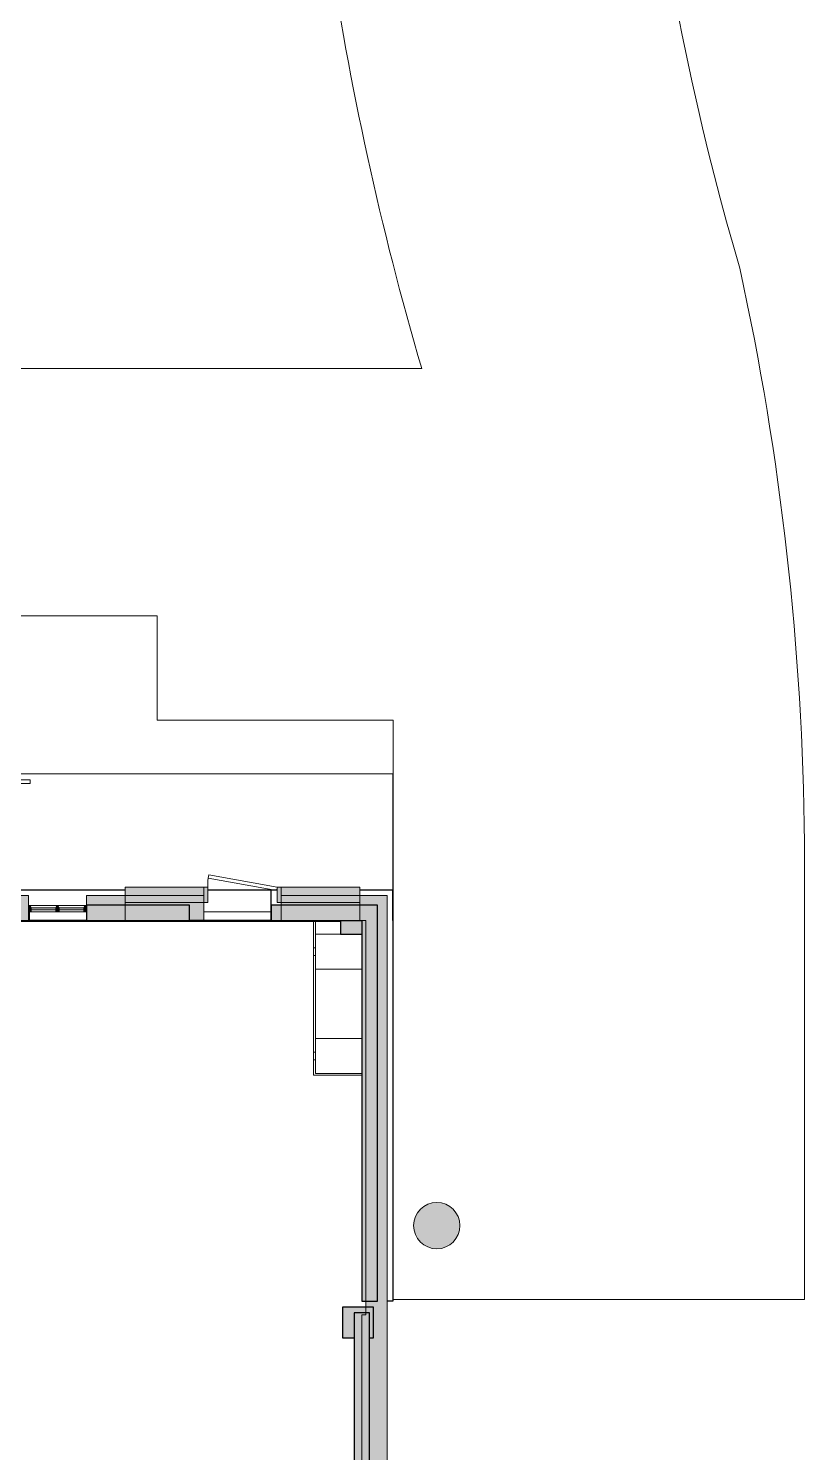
# Model space of a CAD drawing. Header units: inches. Extents: x -3640 to -1418, y -3630 to 137.
# Drawn here: x -1820 to -1418, y -2900 to -2163 of the extents above; entities that cross this region are included whole.
import ezdxf

# ---------------------------------------------------------------- set-up
doc = ezdxf.new("R2010")
doc.units = ezdxf.units.IN
doc.header["$MEASUREMENT"] = 0
for name, color, linetype, lineweight in [('A-COLS', 52, 'Continuous', 13), ('A-DOOR', 31, 'Continuous', 13), ('A-DOOR-FRAM', 31, 'Continuous', 13), ('A-FLOR', 192, 'Continuous', 13), ('A-GLAZ-CURT', 52, 'Continuous', 13), ('A-GLAZ-CWMG', 51, 'Continuous', 13), ('A-WALL', 113, 'Continuous', 13), ('A-WALL-PATT', 111, 'Continuous', 13), ('L-SITE-WALL', 31, 'Continuous', 13), ('Q-CASE', 31, 'Continuous', 13), ('S-COLS', 52, 'Continuous', 13)]:
    doc.layers.add(name, color=color, linetype=linetype, lineweight=lineweight)

# ---------------------------------------------------------------- blocks, each defined once
blk = doc.blocks.new('15830016-STRUCT_MARTINEZ-MOORE_CENTRAL_v2018_rvt-1-DIMENSION PLAN - LEVEL 1 _567_ - 2__ - CAD')
at = {"layer": 'A-WALL-PATT', "lineweight": 20}
h = blk.add_hatch(color=10, dxfattribs=at)
h.paths.add_polyline_path([(-2637.9, -2624.64), (-2618.9, -2624.64), (-2618.9, -2616.64), (-2671.9, -2616.64), (-2671.9, -2624.64), (-2652.9, -2624.64)], flags=0)
h.paths.add_polyline_path([(-2210.9, -2624.64), (-2197.9, -2624.64), (-2197.9, -2616.64), (-2210.9, -2616.64)], flags=0)
h.paths.add_polyline_path([(-2852.4, -2624.64), (-2839.4, -2624.64), (-2839.4, -2616.64), (-2852.4, -2616.64)], flags=0)
h.paths.add_polyline_path([(-2799.4, -2624.64), (-2744.9, -2624.64), (-2744.9, -2616.64), (-2799.4, -2616.64)], flags=0)
h.paths.add_polyline_path([(-2167.9, -2624.64), (-2114.9, -2624.64), (-2114.9, -2616.64), (-2167.9, -2616.64)], flags=0)
h.paths.add_polyline_path([(-2293.9, -2624.64), (-2240.9, -2624.64), (-2240.9, -2616.64), (-2293.9, -2616.64)], flags=0)
h.paths.add_polyline_path([(-2714.9, -2624.64), (-2701.9, -2624.64), (-2701.9, -2616.64), (-2714.9, -2616.64)], flags=0)
h.paths.add_polyline_path([(-2545.9, -2624.64), (-2492.9, -2624.64), (-2492.9, -2616.64), (-2545.9, -2616.64)], flags=0)
h.paths.add_polyline_path([(-2323.9, -2624.64), (-2323.9, -2616.64), (-2336.9, -2616.64), (-2336.9, -2624.64)], flags=0)
h.paths.add_polyline_path([(-2588.9, -2624.64), (-2575.9, -2624.64), (-2575.9, -2616.64), (-2588.9, -2616.64)], flags=0)
h.paths.add_polyline_path([(-2366.9, -2624.64), (-2366.9, -2616.64), (-2419.9, -2616.64), (-2419.9, -2624.64), (-2376.44, -2624.64)], flags=0)
h.paths.add_polyline_path([(-2041.9, -2624.64), (-1988.9, -2624.64), (-1988.9, -2616.64), (-2041.9, -2616.64)], flags=0)
h.paths.add_polyline_path([(-2462.9, -2624.64), (-2449.9, -2624.64), (-2449.9, -2616.64), (-2462.9, -2616.64)], flags=0)
h.paths.add_polyline_path([(-1956.34, -2624.64), (-1945.9, -2624.64), (-1945.9, -2616.64), (-1958.9, -2616.64), (-1958.9, -2624.64)], flags=0)
h.paths.add_polyline_path([(-1896.9, -2624.64), (-1862.9, -2624.64), (-1862.9, -2616.64), (-1915.9, -2616.64), (-1915.9, -2624.64)], flags=0)
h.paths.add_polyline_path([(-1832.9, -2624.64), (-1819.9, -2624.64), (-1819.9, -2616.64), (-1832.9, -2616.64), (-1832.9, -2620.28)], flags=0)
h.paths.add_polyline_path([(-1789.9, -2624.64), (-1736.59, -2624.64), (-1736.59, -2616.64), (-1789.9, -2616.64)], flags=0)
h.paths.add_polyline_path([(-1694.4, -2624.64), (-1694.4, -2624.64), (-1694.4, -2616.64)], flags=0)
for points in [[(-1647.4, -2624.64), (-1639.4, -2624.64), (-1639.4, -2616.64), (-1694.4, -2616.64), (-1694.4, -2624.64), (-1658.4, -2624.64)], [(-1639.4, -2821.64), (-1639.4, -2624.64), (-1647.4, -2624.64), (-1647.4, -2821.64)]]:
    blk.add_hatch(color=10, dxfattribs=at).paths.add_polyline_path(points, flags=0)
h = blk.add_hatch(color=10, dxfattribs=at)
h.paths.add_polyline_path([(-1651.4, -3436.64), (-1643.4, -3436.64), (-1643.4, -3332.14), (-1651.4, -3332.14), (-1651.4, -3430.64)], flags=0)
h.paths.add_polyline_path([(-1643.4, -3288.14), (-1643.4, -3269.14), (-1651.4, -3269.14), (-1651.4, -3288.14)], flags=0)
h.paths.add_polyline_path([(-1643.4, -3225.14), (-1643.4, -3189.14), (-1651.4, -3189.14), (-1651.4, -3225.14)], flags=0)
h.paths.add_polyline_path([(-1651.4, -3145.14), (-1643.4, -3145.14), (-1643.4, -3126.14), (-1651.4, -3126.14)], flags=0)
h.paths.add_polyline_path([(-1651.4, -3082.14), (-1643.4, -3082.14), (-1643.4, -3046.14), (-1651.4, -3046.14), (-1651.4, -3071.64)], flags=0)
h.paths.add_polyline_path([(-1651.4, -3002.14), (-1643.4, -3002.14), (-1643.4, -2983.14), (-1651.4, -2983.14)], flags=0)
h.paths.add_polyline_path([(-1643.4, -2939.14), (-1643.4, -2827.64), (-1651.4, -2827.64), (-1651.4, -2939.14)], flags=0)
at = {"layer": 'S-COLS', "lineweight": 5}
for points in [[(-1658.4, -2631.64), (-1647.4, -2631.64), (-1647.4, -2624.64), (-1658.4, -2624.64)], [(-1643.4, -2840.64), (-1641.4, -2840.64), (-1641.4, -2824.64), (-1657.4, -2824.64), (-1657.4, -2840.64), (-1651.4, -2840.64), (-1651.4, -2827.64), (-1643.4, -2827.64)]]:
    blk.add_hatch(color=50, dxfattribs=at).paths.add_polyline_path(points, flags=0)
at = {"layer": 'A-WALL', "color": 253, "lineweight": 25}
for p, q in [((-2041.9, -2608.64), (-1769.9, -2608.64)), ((-1694.4, -2608.64), (-1691.16, -2608.64)), ((-1694.4, -2616.64), (-1694.4, -2608.64)), ((-1648.4, -2608.64), (-1631.4, -2608.64)), ((-1631.4, -2624.64), (-1631.4, -2608.64)), ((-1789.9, -2624.64), (-1819.9, -2624.64)), ((-1631.4, -2624.64), (-1631.4, -2821.64)), ((-1631.4, -2821.64), (-1634.4, -2821.64))]:
    blk.add_line(p, q, dxfattribs=at)
at = {"layer": 'A-WALL', "color": 7, "lineweight": 25}
for p, q in [((-1727.16, -2608.64), (-1694.4, -2608.64)), ((-1694.4, -2616.64), (-1694.4, -2608.64)), ((-1736.42, -2624.64), (-1736.59, -2624.64))]:
    blk.add_line(p, q, dxfattribs=at)
at = {"layer": 'A-WALL', "color": 254, "lineweight": 25}
for p, q in [((-1694.4, -2620.08), (-1694.4, -2616.64)), ((-1694.4, -2624.64), (-1694.4, -2620.08)), ((-1694.4, -2624.64), (-1736.42, -2624.64))]:
    blk.add_line(p, q, dxfattribs=at)
at = {"layer": 'A-WALL', "color": 8, "lineweight": 25}
blk.add_line((-1694.4, -2620.08), (-1694.4, -2616.64), dxfattribs=at)
at = {"layer": 'A-WALL', "color": 130, "lineweight": 25}
blk.add_line((-1694.4, -2624.64), (-1694.4, -2620.08), dxfattribs=at)
at = {"layer": 'L-SITE-WALL', "color": 253, "lineweight": 25}
for p, q in [((-1736.59, -2616.64), (-1789.9, -2616.64)), ((-1789.9, -2616.64), (-1789.9, -2624.64)), ((-1736.59, -2624.64), (-1736.59, -2616.64)), ((-1694.4, -2616.64), (-1694.4, -2616.64)), ((-1694.4, -2616.64), (-1694.4, -2624.64)), ((-1639.4, -2616.64), (-1694.4, -2616.64)), ((-1639.4, -2624.64), (-1639.4, -2616.64)), ((-1789.9, -2624.64), (-1736.59, -2624.64)), ((-1694.4, -2624.64), (-1694.4, -2624.64)), ((-1694.4, -2624.64), (-1658.4, -2624.64)), ((-1658.4, -2624.64), (-1647.4, -2624.64)), ((-1647.4, -2624.64), (-1647.4, -2631.64)), ((-1639.4, -2821.64), (-1639.4, -2624.64)), ((-1647.4, -2631.64), (-1647.4, -2821.64)), ((-1647.4, -2821.64), (-1639.4, -2821.64)), ((-1651.4, -2827.64), (-1651.4, -2840.64)), ((-1643.4, -2827.64), (-1651.4, -2827.64)), ((-1643.4, -2840.64), (-1643.4, -2827.64)), ((-1651.4, -2840.64), (-1651.4, -2939.14)), ((-1643.4, -2939.14), (-1643.4, -2840.64))]:
    blk.add_line(p, q, dxfattribs=at)
at = {"layer": 'S-COLS', "color": 9}
for p, q in [((-1647.4, -2624.64), (-1658.4, -2624.64)), ((-1647.4, -2631.64), (-1647.4, -2624.64)), ((-1651.4, -2840.64), (-1651.4, -2827.64)), ((-1651.4, -2827.64), (-1643.4, -2827.64)), ((-1643.4, -2827.64), (-1643.4, -2840.64))]:
    blk.add_line(p, q, dxfattribs=at)
at = {"layer": 'S-COLS', "color": 253, "lineweight": 25}
for p, q in [((-1658.4, -2624.64), (-1658.4, -2631.64)), ((-1658.4, -2631.64), (-1647.4, -2631.64)), ((-1641.4, -2824.64), (-1657.4, -2824.64)), ((-1657.4, -2824.64), (-1657.4, -2840.64)), ((-1641.4, -2840.64), (-1641.4, -2824.64)), ((-1657.4, -2840.64), (-1651.4, -2840.64)), ((-1643.4, -2840.64), (-1641.4, -2840.64))]:
    blk.add_line(p, q, dxfattribs=at)
blk = doc.blocks.new('System Panel - Winco Glass-383180-DIMENSION PLAN - LEVEL 1 _567_ - 2__ - CAD')
at = {"layer": 'A-GLAZ-CURT', "lineweight": 9}
blk.add_hatch(color=90, dxfattribs=at).paths.add_polyline_path([(6.390625, -1), (6.390625, 0), (-6.390625, 0), (-6.390625, -1)], flags=0)
at = {"layer": 'A-GLAZ-CURT', "lineweight": 20}
for p, q in [((6.390625, 0), (-6.390625, 0)), ((-6.390625, 0), (-6.390625, -1)), ((6.390625, -1), (6.390625, 0)), ((-6.390625, -1), (6.390625, -1))]:
    blk.add_line(p, q, dxfattribs=at)
blk = doc.blocks.new('Rectangular Mullion - Winco Accent Full_Left-383181-DIMENSION PLAN - LEVEL 1 _567_ - 2__ - CAD')
at = {"layer": 'A-GLAZ-CWMG', "lineweight": 9}
blk.add_hatch(color=90, dxfattribs=at).paths.add_polyline_path([(-1.38, 2), (0, 2), (0, -1.25), (-0.79, -1.25), (-1.38, 0)], flags=0)
at = {"layer": 'A-GLAZ-CWMG', "lineweight": 20}
for p, q in [((-1.38, 0), (-1.38, 2)), ((-1.38, 2), (0, 2)), ((-0.79, -1.25), (-1.38, 0)), ((0, 2), (0, -1.25)), ((0, -1.25), (-0.79, -1.25))]:
    blk.add_line(p, q, dxfattribs=at)
blk = doc.blocks.new('Rectangular Mullion - Winco Accent Full_Right-V6-DIMENSION PLAN - LEVEL 1 _567_ - 2__ - CAD')
at = {"layer": 'A-GLAZ-CWMG', "lineweight": 9}
for p, q in [((-2197.32, -2620.08), (-2197.9, -2620.08)), ((-2196.52, -2620.08), (-2197.32, -2620.08)), ((-2183.16, -2616.83), (-2197.1, -2616.83)), ((-2183.74, -2620.08), (-2196.52, -2620.08)), ((-2182.9, -2620.08), (-2183.74, -2620.08))]:
    blk.add_line(p, q, dxfattribs=at)
blk = doc.blocks.new('Rectangular Mullion - Winco Accent Full_Right-383189-DIMENSION PLAN - LEVEL 1 _567_ - 2__ - CAD')
at = {"layer": 'A-GLAZ-CWMG', "lineweight": 9}
blk.add_hatch(color=90, dxfattribs=at).paths.add_polyline_path([(-1.38, 2), (-1.38, 0), (-0.79, -1.25), (0, -1.25), (0, 2)], flags=0)
at = {"layer": 'A-GLAZ-CWMG', "lineweight": 20}
for p, q in [((0, 2), (-1.38, 2)), ((-1.38, 2), (-1.38, 0)), ((-1.38, 0), (-0.79, -1.25)), ((0, -1.25), (0, 2)), ((-0.79, -1.25), (0, -1.25))]:
    blk.add_line(p, q, dxfattribs=at)
blk = doc.blocks.new('Rectangular Mullion - Winco Accent Full_Right-V20-DIMENSION PLAN - LEVEL 1 _567_ - 2__ - CAD')
at = {"layer": 'A-GLAZ-CWMG', "lineweight": 9}
for p, q in [((-2225.05, -2620.08), (-2225.9, -2620.08)), ((-2211.69, -2616.83), (-2225.63, -2616.83)), ((-2212.27, -2620.08), (-2225.05, -2620.08)), ((-2210.9, -2620.08), (-2212.27, -2620.08))]:
    blk.add_line(p, q, dxfattribs=at)
blk = doc.blocks.new('Rectangular Mullion - Winco Accent Full-384202-DIMENSION PLAN - LEVEL 1 _567_ - 2__ - CAD')
at = {"layer": 'A-GLAZ-CWMG', "lineweight": 9}
blk.add_hatch(color=90, dxfattribs=at).paths.add_polyline_path([(0.84, 2), (0.84, 0), (0.26, -1.25), (-0.26, -1.25), (-0.84, 0), (-0.84, 2)], flags=0)
at = {"layer": 'A-GLAZ-CWMG', "lineweight": 20}
for p, q in [((-0.84, 2), (0.84, 2)), ((-0.84, 0), (-0.84, 2)), ((-0.26, -1.25), (-0.84, 0)), ((0.84, 0), (0.26, -1.25)), ((0.84, 2), (0.84, 0)), ((0.26, -1.25), (-0.26, -1.25))]:
    blk.add_line(p, q, dxfattribs=at)
blk = doc.blocks.new('Round Column - 24_ Diameter-556563-DIMENSION PLAN - LEVEL 1 _567_ - 2__ - CAD')
at = {"layer": 'A-COLS', "lineweight": 9}
blk.add_hatch(color=90, dxfattribs=at).paths.add_polyline_path([(0, -12), (2.34, -11.77), (4.59, -11.09), (6.67, -9.98), (8.49, -8.49), (9.98, -6.67), (11.09, -4.59), (11.77, -2.34), (12, 0), (11.77, 2.34), (11.09, 4.59), (9.98, 6.67), (8.49, 8.49), (6.67, 9.98), (4.59, 11.09), (2.34, 11.77), (0, 12), (-2.34, 11.77), (-4.59, 11.09), (-6.67, 9.98), (-8.49, 8.49), (-9.98, 6.67), (-11.09, 4.59), (-11.77, 2.34), (-12, 0), (-11.77, -2.34), (-11.09, -4.59), (-9.98, -6.67), (-8.49, -8.49), (-6.67, -9.98), (-4.59, -11.09), (-2.34, -11.77)], flags=0)
at = {"layer": 'A-COLS', "lineweight": 20}
for start, end in [(90, 180), (360, 90), (180, 360)]:
    blk.add_arc((0, 0), 12, start, end, dxfattribs=at)
blk = doc.blocks.new('Casework 50 - Casework 6-547169-DIMENSION PLAN - LEVEL 1 _567_ - 2__ - CAD')
at = {"layer": 'Q-CASE', "lineweight": 20}
for p, q in [((-1658.4, -2624.7), (-1672.4, -2624.7)), ((-1672.4, -2624.7), (-1672.4, -2704.7)), ((-1672.4, -2704.7), (-1672.4, -2624.7)), ((-1672.4, -2624.7), (-1658.4, -2624.7)), ((-1658.4, -2631.7), (-1658.4, -2631.64)), ((-1658.4, -2631.64), (-1658.4, -2631.7)), ((-1647.4, -2631.7), (-1658.4, -2631.7)), ((-1658.4, -2631.7), (-1647.4, -2631.7)), ((-1672.4, -2704.7), (-1647.4, -2704.7)), ((-1647.4, -2704.7), (-1672.4, -2704.7))]:
    blk.add_line(p, q, dxfattribs=at)
blk = doc.blocks.new('Casework- Drawer Unit- 3_Adjustable_Drawers- BSALS1 - 38_H-385423-DIMENSION PLAN - LEVEL 1 _567_ - 2__ - CAD')
at = {"layer": 'Q-CASE', "lineweight": 20}
for p, q in [((-32.26, -24), (-32.26, 0)), ((-14.26, 0), (-14.26, -24)), ((-14.26, -24), (-32.26, -24)), ((-21.26, -24), (-25.26, -24)), ((-25.26, -24), (-25.26, -25)), ((-25.26, -25), (-25.26, -24)), ((-25.26, -24), (-21.26, -24)), ((-21.26, -24), (-25.26, -24)), ((-25.26, -24), (-25.26, -25)), ((-25.26, -25), (-25.26, -24)), ((-25.26, -24), (-21.26, -24)), ((-21.26, -24), (-25.26, -24)), ((-25.26, -24), (-25.26, -25)), ((-25.26, -25), (-25.26, -24)), ((-25.26, -24), (-21.26, -24)), ((-25.26, -25), (-21.26, -25)), ((-21.26, -25), (-25.26, -25)), ((-25.26, -25), (-21.26, -25)), ((-21.26, -25), (-25.26, -25)), ((-25.26, -25), (-21.26, -25)), ((-21.26, -25), (-25.26, -25)), ((-21.26, -25), (-21.26, -24)), ((-21.26, -24), (-21.26, -25)), ((-21.26, -25), (-21.26, -24)), ((-21.26, -24), (-21.26, -25)), ((-21.26, -25), (-21.26, -24)), ((-21.26, -24), (-21.26, -25))]:
    blk.add_line(p, q, dxfattribs=at)
blk = doc.blocks.new('Casework- Drawer Unit- 3_Adjustable_Drawers- BSALS1 - 38_H-385424-DIMENSION PLAN - LEVEL 1 _567_ - 2__ - CAD')
at = {"layer": 'Q-CASE', "lineweight": 20}
for p, q in [((-32.26, -24), (-32.26, 0)), ((-14.26, 0), (-14.26, -24)), ((-14.26, -24), (-32.26, -24)), ((-21.26, -24), (-25.26, -24)), ((-25.26, -24), (-25.26, -25)), ((-25.26, -25), (-25.26, -24)), ((-25.26, -24), (-21.26, -24)), ((-21.26, -24), (-25.26, -24)), ((-25.26, -24), (-25.26, -25)), ((-25.26, -25), (-25.26, -24)), ((-25.26, -24), (-21.26, -24)), ((-21.26, -24), (-25.26, -24)), ((-25.26, -24), (-25.26, -25)), ((-25.26, -25), (-25.26, -24)), ((-25.26, -24), (-21.26, -24)), ((-25.26, -25), (-21.26, -25)), ((-21.26, -25), (-25.26, -25)), ((-25.26, -25), (-21.26, -25)), ((-21.26, -25), (-25.26, -25)), ((-25.26, -25), (-21.26, -25)), ((-21.26, -25), (-25.26, -25)), ((-21.26, -25), (-21.26, -24)), ((-21.26, -24), (-21.26, -25)), ((-21.26, -25), (-21.26, -24)), ((-21.26, -24), (-21.26, -25)), ((-21.26, -25), (-21.26, -24)), ((-21.26, -24), (-21.26, -25))]:
    blk.add_line(p, q, dxfattribs=at)
blk = doc.blocks.new('Casework- Double Door- BSALS1 - 38_H-385425-DIMENSION PLAN - LEVEL 1 _567_ - 2__ - CAD')
at = {"layer": 'Q-CASE', "lineweight": 20}
for p, q in [((-41.26, -24), (-41.26, 0)), ((-5.26, 0), (-5.26, -24)), ((-5.26, -24), (-41.26, -24))]:
    blk.add_line(p, q, dxfattribs=at)
blk = doc.blocks.new('Casework- Filler Panel- BSALS1 - 38_H-387055-DIMENSION PLAN - LEVEL 1 _567_ - 2__ - CAD')
at = {"layer": 'Q-CASE', "lineweight": 20}
for p, q in [((-26.76, -13), (-26.76, 0)), ((-19.82, 0), (-19.76, 0)), ((-19.76, 0), (-19.76, -13)), ((-19.76, -13), (-26.76, -13))]:
    blk.add_line(p, q, dxfattribs=at)
blk = doc.blocks.new('Casework 64 - Casework 20-550030-DIMENSION PLAN - LEVEL 1 _567_ - 2__ - CAD')
at = {"layer": 'Q-CASE', "lineweight": 20}
for p, q in [((-1694.4, -2620.08), (-1729.16, -2620.08)), ((-1729.16, -2620.08), (-1694.4, -2620.08)), ((-1694.4, -2620.08), (-1694.4, -2624.64)), ((-1736.42, -2624.52), (-1736.42, -2624.7)), ((-1736.42, -2624.7), (-1736.42, -2624.52)), ((-1736.42, -2624.7), (-1694.4, -2624.7)), ((-1694.4, -2624.7), (-1736.42, -2624.7)), ((-1694.4, -2624.7), (-1694.4, -2624.64)), ((-1694.4, -2624.64), (-1694.4, -2624.7))]:
    blk.add_line(p, q, dxfattribs=at)
blk = doc.blocks.new('Rectangular Mullion - 1_ H Guardrail Cap _mesh_-387213-DIMENSION PLAN - LEVEL 1 _567_ - 2__ - CAD')
at = {"layer": 'A-GLAZ-CWMG', "lineweight": 9}
for p, q in [((-1976.85, -2551.7), (-1819.1, -2551.7)), ((-1976.85, -2551.7), (-1976.85, -2553.7)), ((-1819.1, -2553.7), (-1976.85, -2553.7)), ((-1819.1, -2551.7), (-1819.1, -2553.7))]:
    blk.add_line(p, q, dxfattribs=at)
blk = doc.blocks.new('Casework 66 - Casework 20-552183-DIMENSION PLAN - LEVEL 1 _567_ - 2__ - CAD')
at = {"layer": 'Q-CASE', "lineweight": 20}
for p, q in [((-1694.4, -2620.08), (-1729.16, -2620.08)), ((-1729.16, -2620.08), (-1694.4, -2620.08)), ((-1694.4, -2620.08), (-1694.4, -2624.64)), ((-1736.42, -2624.52), (-1736.42, -2624.7)), ((-1736.42, -2624.7), (-1736.42, -2624.52)), ((-1736.42, -2624.7), (-1694.4, -2624.7)), ((-1694.4, -2624.7), (-1736.42, -2624.7)), ((-1694.4, -2624.7), (-1694.4, -2624.64)), ((-1694.4, -2624.64), (-1694.4, -2624.7))]:
    blk.add_line(p, q, dxfattribs=at)
blk = doc.blocks.new('Casework 91 - Casework 20-552484-DIMENSION PLAN - LEVEL 1 _567_ - 2__ - CAD')
at = {"layer": 'Q-CASE', "lineweight": 20}
for p, q in [((-2763.9, -3432), (-2763.9, -3436.43)), ((-2763.9, -3436.43), (-2763.9, -3432)), ((-2763.9, -3432), (-2763.1, -3432)), ((-2750.32, -3432), (-2763.1, -3432)), ((-2763.1, -3432), (-2750.32, -3432)), ((-2750.32, -3432), (-2748.63, -3432)), ((-2735.85, -3432), (-2748.63, -3432)), ((-2748.63, -3432), (-2735.85, -3432)), ((-2735.85, -3432), (-2734.47, -3432)), ((-2763.9, -3436.43), (-2734.47, -3436.43)), ((-2734.47, -3436.43), (-2763.9, -3436.43))]:
    blk.add_line(p, q, dxfattribs=at)
blk = doc.blocks.new('Door-A1_1-BSALS1 - A1_1-36x101-BSALS 2-3016909-DIMENSION PLAN - LEVEL 1 _567_ - 2__ - CAD')
at = {"layer": 'A-DOOR-FRAM', "lineweight": 20}
h = blk.add_hatch(color=10, dxfattribs=at)
h.paths.add_polyline_path([(18, -4), (20, -4), (20, 4), (18, 4)], flags=0)
h.paths.add_polyline_path([(-18, -4), (-18, 4), (-20, 4), (-20, -4)], flags=0)
at = {"layer": 'A-DOOR', "lineweight": 20}
for p, q in [((-17.45, 10.25), (-17.76, 8.53)), ((-17.76, 8.53), (17.7, 2.28)), ((18, 4), (-17.45, 10.25)), ((17.7, 2.28), (18, 4))]:
    blk.add_line(p, q, dxfattribs=at)
at = {"layer": 'A-DOOR', "lineweight": 9}
blk.add_arc((18, 4.34), 36, 173.31695, 180.53823, dxfattribs=at)
at = {"layer": 'A-DOOR-FRAM', "lineweight": 20}
for p, q in [((-18, 4), (-20, 4)), ((-20, 4), (-20, -4)), ((-18, -4), (-18, 4)), ((20, 4), (18, 4)), ((18, 4), (18, -4)), ((20, -4), (20, 4)), ((-20, -4), (-18, -4)), ((18, -4), (20, -4))]:
    blk.add_line(p, q, dxfattribs=at)

msp = doc.modelspace()

# ---------------------------------------------------------------- linework, layer by layer
at = {"layer": 'A-FLOR', "lineweight": 20}
msp.add_line((-1418.4, -2820.77), (-1418.4, -2584.32), dxfattribs=at)
for centre, radius, start, end in [((-100.12, -1889.28), 1409.03, 180.10104, 196.39495), ((-2880.4, -2598.29), 1462.07, 0.54751, 12.29356)]:
    msp.add_arc(centre, radius, start, end, dxfattribs=at)

# ---------------------------------------------------------------- block references
at = {"lineweight": 5}
msp.add_blockref('15830016-STRUCT_MARTINEZ-MOORE_CENTRAL_v2018_rvt-1-DIMENSION PLAN - LEVEL 1 _567_ - 2__ - CAD', (0, 0), dxfattribs=at)

# ---------------------------------------------------------------- next in the draw order: hatches: boundary and pattern name
at = {"layer": 'A-WALL-PATT', "lineweight": 20}
h = msp.add_hatch(color=10, dxfattribs=at)
h.paths.add_polyline_path([(-1729.16, -2615.27), (-1729.16, -2607.27), (-1769.9, -2607.27), (-1769.9, -2615.27), (-1765.39, -2615.27)], flags=0)
h.paths.add_polyline_path([(-1648.4, -2615.27), (-1648.4, -2607.27), (-1689.16, -2607.27), (-1689.16, -2615.27), (-1689.01, -2615.27)], flags=0)
h = msp.add_hatch(color=10, dxfattribs=at)
h.paths.add_polyline_path([(-2839.4, -2624.52), (-2839.4, -2611.64), (-2865.27, -2611.64), (-2865.27, -2624.52)], flags=0)
h.paths.add_polyline_path([(-2626.27, -2624.52), (-2618.9, -2624.52), (-2618.9, -2611.64), (-2671.9, -2611.64), (-2671.9, -2624.52), (-2633.52, -2624.52)], flags=0)
h.paths.add_polyline_path([(-2545.9, -2624.52), (-2492.9, -2624.52), (-2492.9, -2611.64), (-2545.9, -2611.64)], flags=0)
h.paths.add_polyline_path([(-1769.9, -2624.52), (-1769.9, -2611.64), (-1789.9, -2611.64), (-1789.9, -2624.52)], flags=0)
h.paths.add_polyline_path([(-2588.9, -2624.52), (-2575.9, -2624.52), (-2575.9, -2611.64), (-2588.9, -2611.64)], flags=0)
h.paths.add_polyline_path([(-2701.9, -2624.52), (-2701.9, -2611.64), (-2714.9, -2611.64), (-2714.9, -2624.52)], flags=0)
h.paths.add_polyline_path([(-1819.9, -2624.52), (-1819.9, -2611.64), (-1832.9, -2611.64), (-1832.9, -2624.52)], flags=0)
h.paths.add_polyline_path([(-2462.9, -2624.52), (-2449.9, -2624.52), (-2449.9, -2611.64), (-2462.9, -2611.64)], flags=0)
h.paths.add_polyline_path([(-1879.96, -2624.52), (-1862.9, -2624.52), (-1862.9, -2611.64), (-1915.9, -2611.64), (-1915.9, -2624.52)], flags=0)
h.paths.add_polyline_path([(-2744.9, -2624.52), (-2744.9, -2611.64), (-2799.4, -2611.64), (-2799.4, -2624.52), (-2758.35, -2624.52)], flags=0)
h.paths.add_polyline_path([(-2419.9, -2624.52), (-2366.9, -2624.52), (-2366.9, -2611.64), (-2419.9, -2611.64)], flags=0)
h.paths.add_polyline_path([(-1956.34, -2624.52), (-1945.9, -2624.52), (-1945.9, -2611.64), (-1958.9, -2611.64), (-1958.9, -2624.52)], flags=0)
h.paths.add_polyline_path([(-1988.9, -2624.52), (-1988.9, -2611.64), (-2041.9, -2611.64), (-2041.9, -2624.52), (-1994.53, -2624.52)], flags=0)
h.paths.add_polyline_path([(-2336.9, -2624.52), (-2323.9, -2624.52), (-2323.9, -2611.64), (-2336.9, -2611.64)], flags=0)
h.paths.add_polyline_path([(-2147.3, -2624.52), (-2114.9, -2624.52), (-2114.9, -2611.64), (-2167.9, -2611.64), (-2167.9, -2624.52)], flags=0)
h.paths.add_polyline_path([(-2197.9, -2624.52), (-2197.9, -2611.64), (-2210.9, -2611.64), (-2210.9, -2624.52)], flags=0)
h.paths.add_polyline_path([(-2293.9, -2624.52), (-2240.9, -2624.52), (-2240.9, -2611.64), (-2293.9, -2611.64)], flags=0)
h = msp.add_hatch(color=10, dxfattribs=at)
h.paths.add_polyline_path([(-1729.16, -2615.27), (-1729.16, -2611.64), (-1769.9, -2611.64), (-1769.9, -2615.27), (-1765.39, -2615.27)], flags=0)
h.paths.add_polyline_path([(-1648.42, -2615.27), (-1648.42, -2611.64), (-1689.16, -2611.64), (-1689.16, -2615.27), (-1689.01, -2615.27)], flags=0)
h = msp.add_hatch(color=10, dxfattribs=at)
h.paths.add_polyline_path([(-1689.01, -2624.52), (-1648.42, -2624.52), (-1648.42, -2615.27), (-1689.16, -2615.27), (-1689.16, -2624.52)], flags=0)
h.paths.add_polyline_path([(-1769.9, -2624.52), (-1729.16, -2624.52), (-1729.16, -2615.27), (-1769.9, -2615.27)], flags=0)
for points in [[(-1634.4, -2624.52), (-1634.4, -2611.64), (-1648.42, -2611.64), (-1648.42, -2624.52), (-1645.4, -2624.52)], [(-1634.4, -2828.64), (-1634.4, -2624.52), (-1645.4, -2624.52), (-1645.4, -2828.64)], [(-1634.4, -2839.64), (-1634.4, -2828.64), (-1647.4, -2828.64), (-1647.4, -2839.64)]]:
    msp.add_hatch(color=10, dxfattribs=at).paths.add_polyline_path(points, flags=0)
h = msp.add_hatch(color=10, dxfattribs=at)
h.paths.add_polyline_path([(-1647.4, -3449.64), (-1634.4, -3449.64), (-1634.4, -3332.14), (-1647.4, -3332.14), (-1647.4, -3436.64)], flags=0)
h.paths.add_polyline_path([(-1647.4, -3288.14), (-1634.4, -3288.14), (-1634.4, -3269.14), (-1647.4, -3269.14)], flags=0)
h.paths.add_polyline_path([(-1634.4, -3225.14), (-1634.4, -3189.14), (-1647.4, -3189.14), (-1647.4, -3225.14)], flags=0)
h.paths.add_polyline_path([(-1647.4, -3145.14), (-1634.4, -3145.14), (-1634.4, -3126.14), (-1647.4, -3126.14)], flags=0)
h.paths.add_polyline_path([(-1634.4, -3082.14), (-1634.4, -3046.14), (-1647.4, -3046.14), (-1647.4, -3082.14)], flags=0)
h.paths.add_polyline_path([(-1647.4, -3002.14), (-1634.4, -3002.14), (-1634.4, -2983.14), (-1647.4, -2983.14)], flags=0)
h.paths.add_polyline_path([(-1634.4, -2939.14), (-1634.4, -2839.64), (-1647.4, -2839.64), (-1647.4, -2939.14)], flags=0)

# ---------------------------------------------------------------- next in the draw order: linework, layer by layer
at = {"layer": 'A-FLOR', "lineweight": 20}
for p, q in [((-1616.4, -2338.89), (-1832.4, -2338.89)), ((-2055.6, -2466.89), (-1753.4, -2466.89)), ((-1753.4, -2466.89), (-1753.4, -2520.89)), ((-1753.4, -2520.89), (-1631.27, -2520.89)), ((-1631.27, -2520.89), (-1631.27, -2820.77)), ((-1631.35, -2548.67), (-1833.6, -2548.67)), ((-1631.35, -2608.67), (-1631.35, -2548.67)), ((-1631.4, -2608.67), (-1631.35, -2608.67)), ((-1658.4, -2625.08), (-1881.9, -2625.08)), ((-1631.27, -2820.77), (-1418.4, -2820.77))]:
    msp.add_line(p, q, dxfattribs=at)
msp.add_arc((-92.11, -1889.68), 1589.1, 180.07506, 196.42027, dxfattribs=at)
at = {"layer": 'A-WALL', "lineweight": 20}
for p, q in [((-1769.9, -2607.27), (-1769.9, -2624.52)), ((-1729.16, -2607.27), (-1769.9, -2607.27)), ((-1729.16, -2624.52), (-1729.16, -2607.27)), ((-1648.4, -2607.27), (-1689.16, -2607.27)), ((-1689.16, -2607.27), (-1689.16, -2624.52)), ((-1648.4, -2615.27), (-1648.4, -2607.27)), ((-1819.9, -2611.64), (-1832.9, -2611.64)), ((-1819.9, -2624.52), (-1819.9, -2611.64)), ((-1729.16, -2611.64), (-1789.9, -2611.64)), ((-1789.9, -2611.64), (-1789.9, -2624.52)), ((-1769.9, -2615.27), (-1729.16, -2615.27)), ((-1634.4, -2611.64), (-1689.16, -2611.64)), ((-1689.16, -2615.27), (-1648.4, -2615.27)), ((-1648.42, -2615.27), (-1648.42, -2624.52)), ((-1634.4, -2939.14), (-1634.4, -2611.64)), ((-1832.9, -2624.52), (-1819.9, -2624.52)), ((-1789.9, -2624.52), (-1729.16, -2624.52)), ((-1689.16, -2624.52), (-1645.4, -2624.52)), ((-1645.4, -2624.52), (-1645.4, -2828.64)), ((-1647.4, -2828.64), (-1647.4, -2939.14)), ((-1645.4, -2828.64), (-1647.4, -2828.64))]:
    msp.add_line(p, q, dxfattribs=at)

# ---------------------------------------------------------------- next in the draw order: block references
at = {"layer": 'A-COLS', "lineweight": 9}
msp.add_blockref('Round Column - 24_ Diameter-556563-DIMENSION PLAN - LEVEL 1 _567_ - 2__ - CAD', (-1608.67, -2782.52), dxfattribs=at)
at = {"layer": 'A-DOOR', "lineweight": 20}
msp.add_blockref('Door-A1_1-BSALS1 - A1_1-36x101-BSALS 2-3016909-DIMENSION PLAN - LEVEL 1 _567_ - 2__ - CAD', (-1709.16, -2611.27), dxfattribs=at)
at = {"layer": 'A-GLAZ-CURT', "lineweight": 9}
for p in [(-1812.13, -2618.08), (-1797.66, -2618.08)]:
    msp.add_blockref('System Panel - Winco Glass-383180-DIMENSION PLAN - LEVEL 1 _567_ - 2__ - CAD', p, dxfattribs=at)
at = {"layer": 'A-GLAZ-CWMG', "lineweight": 9}
for name, p in [('Rectangular Mullion - 1_ H Guardrail Cap _mesh_-387213-DIMENSION PLAN - LEVEL 1 _567_ - 2__ - CAD', (0, 0)), ('Rectangular Mullion - Winco Accent Full_Right-V6-DIMENSION PLAN - LEVEL 1 _567_ - 2__ - CAD', (378, 0)), ('Rectangular Mullion - Winco Accent Full_Right-V20-DIMENSION PLAN - LEVEL 1 _567_ - 2__ - CAD', (421, 0))]:
    msp.add_blockref(name, p, dxfattribs=at)
at = {"layer": 'A-GLAZ-CWMG', "lineweight": 9, "rotation": 180}
msp.add_blockref('Rectangular Mullion - Winco Accent Full_Right-383189-DIMENSION PLAN - LEVEL 1 _567_ - 2__ - CAD', (-1819.9, -2618.08), dxfattribs=at)
at = {"layer": 'A-GLAZ-CWMG', "lineweight": 9, "extrusion": (0, 0, -1), "rotation": 180}
for name, p in [('Rectangular Mullion - Winco Accent Full-384202-DIMENSION PLAN - LEVEL 1 _567_ - 2__ - CAD', (1804.9, -2618.08)), ('Rectangular Mullion - Winco Accent Full_Left-383181-DIMENSION PLAN - LEVEL 1 _567_ - 2__ - CAD', (1789.9, -2618.08))]:
    msp.add_blockref(name, p, dxfattribs=at)
at = {"layer": 'Q-CASE', "lineweight": 20}
for name, p in [('Casework 91 - Casework 20-552484-DIMENSION PLAN - LEVEL 1 _567_ - 2__ - CAD', (944.58, 811.92)), ('Casework 64 - Casework 20-550030-DIMENSION PLAN - LEVEL 1 _567_ - 2__ - CAD', (0, 0)), ('Casework 66 - Casework 20-552183-DIMENSION PLAN - LEVEL 1 _567_ - 2__ - CAD', (0, 0)), ('Casework 50 - Casework 6-547169-DIMENSION PLAN - LEVEL 1 _567_ - 2__ - CAD', (0, 0))]:
    msp.add_blockref(name, p, dxfattribs=at)
for name, p, rotation in [('Casework- Filler Panel- BSALS1 - 38_H-387055-DIMENSION PLAN - LEVEL 1 _567_ - 2__ - CAD', (-1658.4, -2651.46), 269.9999999999987), ('Casework- Drawer Unit- 3_Adjustable_Drawers- BSALS1 - 38_H-385424-DIMENSION PLAN - LEVEL 1 _567_ - 2__ - CAD', (-1647.4, -2663.96), 270.0000000000001), ('Casework- Double Door- BSALS1 - 38_H-385425-DIMENSION PLAN - LEVEL 1 _567_ - 2__ - CAD', (-1647.4, -2690.96), 269.9999999999997), ('Casework- Drawer Unit- 3_Adjustable_Drawers- BSALS1 - 38_H-385423-DIMENSION PLAN - LEVEL 1 _567_ - 2__ - CAD', (-1647.4, -2717.96), 269.9999999999997)]:
    msp.add_blockref(name, p, dxfattribs=dict(at, rotation=rotation))

doc.saveas('drawing.dxf')
